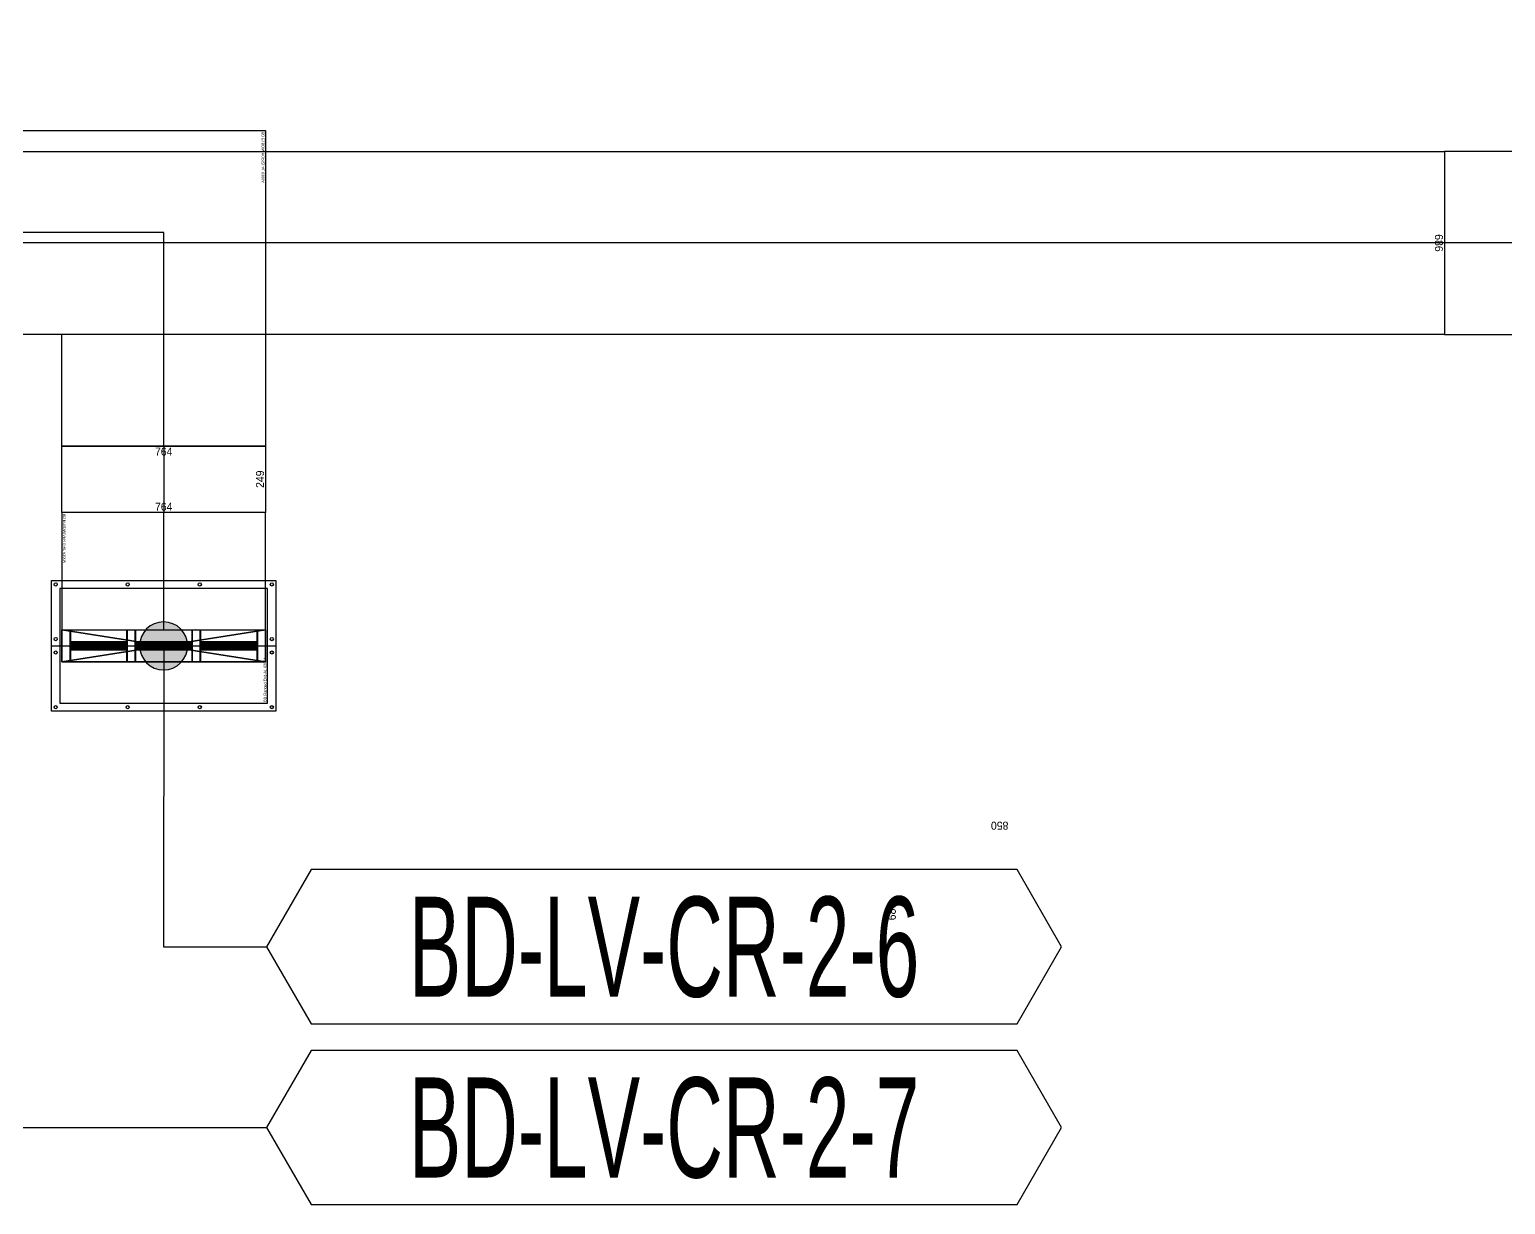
# Model space of a CAD drawing. Header units: millimetres. Extents: x 28486 to 374549, y -351975 to 868946.
# Drawn here: x 305897 to 311429, y 744061 to 748465 of the extents above; entities that cross this region are included whole.
import ezdxf
from ezdxf.enums import TextEntityAlignment as Align

# ---------------------------------------------------------------- set-up
doc = ezdxf.new("R2010")
doc.units = ezdxf.units.MM
doc.header["$LTSCALE"] = 150
doc.layers.get('Defpoints').update_dxf_attribs({"color": 150})
for name, color, linetype in [('-----27 Bus Duct_LV_380-220V_LOAD BANK', 7, 'Continuous'), ('-----27 Bus Duct_LV_380-220V_UT B', 71, 'Continuous'), ('-----29 주기', 1, 'Continuous'), ('-----30 Text', 2, 'Continuous'), ('-----99 Cable Schedule', 2, 'Continuous')]:
    doc.layers.add(name, color=color, linetype=linetype)
doc.styles.add('ELEC', font='')
doc.styles.get("Standard").update_dxf_attribs({"font": ''})
doc.styles.get('ELEC').set_extended_font_data('Dotum')
doc.styles.get('Standard').set_extended_font_data('Dotum')
doc.dimstyles.new('전기통신참고용-치수', dxfattribs={"dimscale": 15, "dimtxt": 2, "dimasz": 0, "dimexe": 0, "dimexo": 0, "dimgap": 0.4, "dimtad": 4, "dimdec": 0, "dimzin": 0, "dimdsep": 46, "dimtxsty": 'Standard', "dimblk": 'NONE', "dimcen": 0, "dimse1": 1, "dimse2": 1, "dimsd1": 1, "dimsd2": 1, "dimclrd": 8, "dimclre": 8, "dimclrt": 8, "dimadec": 0, "dimazin": 0, "dimtfac": 1, "dimtdec": 0, "dimtix": 1, "dimtmove": 2, "dimatfit": 0, "dimldrblk": 'NONE', "dimfxl": 2, "dimtolj": 1, "dimtzin": 0, "dimarcsym": 0})

# ---------------------------------------------------------------- blocks, each defined once
blk = doc.blocks.new('*U5')
at = {"color": 0}
blk.add_line((0, 420.5), (0, -420.5), dxfattribs=at)
at = {"color": 1}
for p, q in [((60, 382), (-60, -382)), ((-60, 382), (60, -382))]:
    blk.add_line(p, q, dxfattribs=at)
at = {"color": 0}
for points in [[(245, -420.5), (-245, -420.5), (-245, 420.5), (245, 420.5)], [(-215, -389.5), (215, -389.5), (215, 389.5), (-215, 389.5)]]:
    blk.add_lwpolyline(points, close=True, dxfattribs=at)
at = {"color": 1}
blk.add_lwpolyline([(60, -382), (-60, -382), (-60, 382), (60, 382)], close=True, dxfattribs=at)
for points in [[(-60, 136, -0.4142136), (-58, 138), (-17.2, 138, 0.4142136), (-16.2, 139), (-16.2, 349, 0.4142136), (-17.2, 350), (-58, 350, -0.4142136), (-60, 352), (-60, 382, -0.4142136), (-59, 381), (-59, 352, 0.4142136), (-58, 351), (58, 351, 0.4142136), (59, 352), (59, 381, -0.4142136), (60, 382), (60, 352, -0.4142136), (58, 350), (17.2, 350, 0.4142136), (16.2, 349), (16.2, 139, 0.4142136), (17.2, 138), (58, 138, -0.4142136), (60, 136), (60, 124, -0.4142136), (59, 125), (59, 136, 0.4142136), (58, 137), (-58, 137, 0.4142136), (-59, 136), (-59, 125, -0.4142136), (-60, 124), (-60, 124), (-60, 124), (-60, 124)], [(-15.2, 139), (-15.2, 349, -0.4142136), (-14.2, 350), (14.2, 350, -0.4142136), (15.2, 349), (15.2, 139, -0.4142136), (14.2, 138), (-14.2, 138, -0.4142136)], [(-14.2, 140), (-14.2, 348, -0.4142136), (-13.2, 349), (-8.85, 349, -0.4142136), (-7.85, 348), (-7.85, 140, -0.4142136), (-8.85, 139), (-13.2, 139, -0.4142136)], [(-6.85, 140), (-6.85, 348, -0.4142136), (-5.85, 349), (-1.5, 349, -0.4142136), (-0.5, 348), (-0.5, 140, -0.4142136), (-1.5, 139), (-5.85, 139, -0.4142136)], [(0.5, 140), (0.5, 348, -0.4142136), (1.5, 349), (5.85, 349, -0.4142136), (6.85, 348), (6.85, 140, -0.4142136), (5.85, 139), (1.5, 139, -0.4142136)], [(7.85, 140), (7.85, 348, -0.4142136), (8.85, 349), (13.2, 349, -0.4142136), (14.2, 348), (14.2, 140, -0.4142136), (13.2, 139), (8.85, 139, -0.4142136)], [(-60, -108, -0.4142136), (-58, -106), (-17.2, -106, 0.4142136), (-16.2, -105), (-16.2, 105, 0.4142136), (-17.2, 106), (-58, 106, -0.4142136), (-60, 108), (-60, 122, -0.4142136), (-59, 121), (-59, 108, 0.4142136), (-58, 107), (58, 107, 0.4142136), (59, 108), (59, 121, -0.4142136), (60, 122), (60, 108, -0.4142136), (58, 106), (17.2, 106, 0.4142136), (16.2, 105), (16.2, -105, 0.4142136), (17.2, -106), (58, -106, -0.4142136), (60, -108), (60, -121, -0.4142136), (59, -120), (59, -108, 0.4142136), (58, -107), (-58, -107, 0.4142136), (-59, -108), (-59, -120, -0.4142136), (-60, -121), (-60, -121), (-60, -121), (-60, -121)], [(-15.2, -105), (-15.2, 105, -0.4142136), (-14.2, 106), (14.2, 106, -0.4142136), (15.2, 105), (15.2, -105, -0.4142136), (14.2, -106), (-14.2, -106, -0.4142136)], [(-14.2, -104), (-14.2, 104, -0.4142136), (-13.2, 105), (-8.85, 105, -0.4142136), (-7.85, 104), (-7.85, -104, -0.4142136), (-8.85, -105), (-13.2, -105, -0.4142136)], [(-6.85, -104), (-6.85, 104, -0.4142136), (-5.85, 105), (-1.5, 105, -0.4142136), (-0.5, 104), (-0.5, -104, -0.4142136), (-1.5, -105), (-5.85, -105, -0.4142136)], [(0.5, -104), (0.5, 104, -0.4142136), (1.5, 105), (5.85, 105, -0.4142136), (6.85, 104), (6.85, -104, -0.4142136), (5.85, -105), (1.5, -105, -0.4142136)], [(7.85, -104), (7.85, 104, -0.4142136), (8.85, 105), (13.2, 105, -0.4142136), (14.2, 104), (14.2, -104, -0.4142136), (13.2, -105), (8.85, -105, -0.4142136)], [(-60, -352, -0.4142136), (-58, -350), (-17.2, -350, 0.4142136), (-16.2, -349), (-16.2, -139, 0.4142136), (-17.2, -138), (-58, -138, -0.4142136), (-60, -136), (-60, -123, -0.4142136), (-59, -124), (-59, -136, 0.4142136), (-58, -137), (58, -137, 0.4142136), (59, -136), (59, -124, -0.4142136), (60, -123), (60, -136, -0.4142136), (58, -138), (17.2, -138, 0.4142136), (16.2, -139), (16.2, -349, 0.4142136), (17.2, -350), (58, -350, -0.4142136), (60, -352), (60, -382, -0.4142136), (59, -381), (59, -352, 0.4142136), (58, -351), (-58, -351, 0.4142136), (-59, -352), (-59, -381, -0.4142136), (-60, -382), (-60, -382), (-60, -382), (-60, -382)], [(-15.2, -349), (-15.2, -139, -0.4142136), (-14.2, -138), (14.2, -138, -0.4142136), (15.2, -139), (15.2, -349, -0.4142136), (14.2, -350), (-14.2, -350, -0.4142136)], [(-14.2, -348), (-14.2, -140, -0.4142136), (-13.2, -139), (-8.85, -139, -0.4142136), (-7.85, -140), (-7.85, -348, -0.4142136), (-8.85, -349), (-13.2, -349, -0.4142136)], [(-6.85, -348), (-6.85, -140, -0.4142136), (-5.85, -139), (-1.5, -139, -0.4142136), (-0.5, -140), (-0.5, -348, -0.4142136), (-1.5, -349), (-5.85, -349, -0.4142136)], [(0.5, -348), (0.5, -140, -0.4142136), (1.5, -139), (5.85, -139, -0.4142136), (6.85, -140), (6.85, -348, -0.4142136), (5.85, -349), (1.5, -349, -0.4142136)], [(7.85, -348), (7.85, -140, -0.4142136), (8.85, -139), (13.2, -139, -0.4142136), (14.2, -140), (14.2, -348, -0.4142136), (13.2, -349), (8.85, -349, -0.4142136)]]:
    blk.add_lwpolyline(points, format="xyb", close=True, dxfattribs=at)
at = {"color": 0}
for centre in [(-230, 405), (-25, 405), (25, 405), (230, 405), (-230, 135), (230, 135), (-230, -135), (230, -135), (-230, -405), (-25, -405), (25, -405), (230, -405)]:
    blk.add_circle(centre, 6, dxfattribs=at)
at = {"color": 0, "style": 'ELEC'}
blk.add_text('BD Flanged End-AL 6300A', height=10, dxfattribs=at).set_placement((-210, -379.5), align=Align.MIDDLE_LEFT)
blk = doc.blocks.new('*U7')
at = {"color": 1}
for p, q in [((340, 382), (220, -382)), ((220, 382), (340, -382))]:
    blk.add_line(p, q, dxfattribs=at)
at = {"color": 0}
blk.add_lwpolyline([(-220, -382), (220, -382), (220, 382), (-220, 382)], close=True, dxfattribs=at)
blk.add_lwpolyline([(220, -382), (340, -382), (340, 382), (220, 382)], dxfattribs=at)
at = {"color": 1}
for points in [[(220, 136, -0.4142136), (222, 138), (262.8, 138, 0.4142136), (263.8, 139), (263.8, 349, 0.4142136), (262.8, 350), (222, 350, -0.4142136), (220, 352), (220, 382, -0.4142136), (221, 381), (221, 352, 0.4142136), (222, 351), (338, 351, 0.4142136), (339, 352), (339, 381, -0.4142136), (340, 382), (340, 352, -0.4142136), (338, 350), (297.2, 350, 0.4142136), (296.2, 349), (296.2, 139, 0.4142136), (297.2, 138), (338, 138, -0.4142136), (340, 136), (340, 124, -0.4142136), (339, 125), (339, 136, 0.4142136), (338, 137), (222, 137, 0.4142136), (221, 136), (221, 125, -0.4142136), (220, 124), (220, 124), (220, 124), (220, 124)], [(264.8, 139), (264.8, 349, -0.4142136), (265.8, 350), (294.2, 350, -0.4142136), (295.2, 349), (295.2, 139, -0.4142136), (294.2, 138), (265.8, 138, -0.4142136)], [(265.8, 140), (265.8, 348, -0.4142136), (266.8, 349), (271.15, 349, -0.4142136), (272.15, 348), (272.15, 140, -0.4142136), (271.15, 139), (266.8, 139, -0.4142136)], [(273.15, 140), (273.15, 348, -0.4142136), (274.15, 349), (278.5, 349, -0.4142136), (279.5, 348), (279.5, 140, -0.4142136), (278.5, 139), (274.15, 139, -0.4142136)], [(280.5, 140), (280.5, 348, -0.4142136), (281.5, 349), (285.85, 349, -0.4142136), (286.85, 348), (286.85, 140, -0.4142136), (285.85, 139), (281.5, 139, -0.4142136)], [(287.85, 140), (287.85, 348, -0.4142136), (288.85, 349), (293.2, 349, -0.4142136), (294.2, 348), (294.2, 140, -0.4142136), (293.2, 139), (288.85, 139, -0.4142136)], [(220, -108, -0.4142136), (222, -106), (262.8, -106, 0.4142136), (263.8, -105), (263.8, 105, 0.4142136), (262.8, 106), (222, 106, -0.4142136), (220, 108), (220, 122, -0.4142136), (221, 121), (221, 108, 0.4142136), (222, 107), (338, 107, 0.4142136), (339, 108), (339, 121, -0.4142136), (340, 122), (340, 108, -0.4142136), (338, 106), (297.2, 106, 0.4142136), (296.2, 105), (296.2, -105, 0.4142136), (297.2, -106), (338, -106, -0.4142136), (340, -108), (340, -121, -0.4142136), (339, -120), (339, -108, 0.4142136), (338, -107), (222, -107, 0.4142136), (221, -108), (221, -120, -0.4142136), (220, -121), (220, -121), (220, -121), (220, -121)], [(264.8, -105), (264.8, 105, -0.4142136), (265.8, 106), (294.2, 106, -0.4142136), (295.2, 105), (295.2, -105, -0.4142136), (294.2, -106), (265.8, -106, -0.4142136)], [(265.8, -104), (265.8, 104, -0.4142136), (266.8, 105), (271.15, 105, -0.4142136), (272.15, 104), (272.15, -104, -0.4142136), (271.15, -105), (266.8, -105, -0.4142136)], [(273.15, -104), (273.15, 104, -0.4142136), (274.15, 105), (278.5, 105, -0.4142136), (279.5, 104), (279.5, -104, -0.4142136), (278.5, -105), (274.15, -105, -0.4142136)], [(280.5, -104), (280.5, 104, -0.4142136), (281.5, 105), (285.85, 105, -0.4142136), (286.85, 104), (286.85, -104, -0.4142136), (285.85, -105), (281.5, -105, -0.4142136)], [(287.85, -104), (287.85, 104, -0.4142136), (288.85, 105), (293.2, 105, -0.4142136), (294.2, 104), (294.2, -104, -0.4142136), (293.2, -105), (288.85, -105, -0.4142136)], [(220, -352, -0.4142136), (222, -350), (262.8, -350, 0.4142136), (263.8, -349), (263.8, -139, 0.4142136), (262.8, -138), (222, -138, -0.4142136), (220, -136), (220, -123, -0.4142136), (221, -124), (221, -136, 0.4142136), (222, -137), (338, -137, 0.4142136), (339, -136), (339, -124, -0.4142136), (340, -123), (340, -136, -0.4142136), (338, -138), (297.2, -138, 0.4142136), (296.2, -139), (296.2, -349, 0.4142136), (297.2, -350), (338, -350, -0.4142136), (340, -352), (340, -382, -0.4142136), (339, -381), (339, -352, 0.4142136), (338, -351), (222, -351, 0.4142136), (221, -352), (221, -381, -0.4142136), (220, -382), (220, -382), (220, -382), (220, -382)], [(264.8, -349), (264.8, -139, -0.4142136), (265.8, -138), (294.2, -138, -0.4142136), (295.2, -139), (295.2, -349, -0.4142136), (294.2, -350), (265.8, -350, -0.4142136)], [(265.8, -348), (265.8, -140, -0.4142136), (266.8, -139), (271.15, -139, -0.4142136), (272.15, -140), (272.15, -348, -0.4142136), (271.15, -349), (266.8, -349, -0.4142136)], [(273.15, -348), (273.15, -140, -0.4142136), (274.15, -139), (278.5, -139, -0.4142136), (279.5, -140), (279.5, -348, -0.4142136), (278.5, -349), (274.15, -349, -0.4142136)], [(280.5, -348), (280.5, -140, -0.4142136), (281.5, -139), (285.85, -139, -0.4142136), (286.85, -140), (286.85, -348, -0.4142136), (285.85, -349), (281.5, -349, -0.4142136)], [(287.85, -348), (287.85, -140, -0.4142136), (288.85, -139), (293.2, -139, -0.4142136), (294.2, -140), (294.2, -348, -0.4142136), (293.2, -349), (288.85, -349, -0.4142136)]]:
    blk.add_lwpolyline(points, format="xyb", close=True, dxfattribs=at)
blk.add_lwpolyline([(220, 0), (-220, 0)], dxfattribs=at)
at = {"color": 0, "style": 'ELEC'}
blk.add_text('BD ELBOW(VERT)-AL 6300A', height=10, dxfattribs=at).set_placement((-215, -372), align=Align.MIDDLE_LEFT)
blk = doc.blocks.new('*U15')
at = {"color": 0}
blk.add_lwpolyline([(-382, -382), (800, -382), (800, 382), (382, 382), (382, 800), (-382, 800)], close=True, dxfattribs=at)
at = {"color": 1}
blk.add_lwpolyline([(800, 0), (0, 0), (0, 800)], dxfattribs=at)
at = {"color": 0, "style": 'ELEC'}
blk.add_text('BD ELBOW(HORIZ)-AL 6300A', height=10, dxfattribs=at).set_placement((-377, -372), align=Align.MIDDLE_LEFT)
blk = doc.blocks.new('*D780')
at = {"layer": 'Defpoints', "color": 0, "transparency": 16777216}
for p in [(0, 1472.1), (764, 1472.1), (764, 1472.1)]:
    blk.add_point(p, dxfattribs=at)
at = {"color": 0, "transparency": 16777216, "insert": (382, 1451.1), "char_height": 30, "attachment_point": 5}
blk.add_mtext('\\A1;{\\C0;764}', dxfattribs=at)
blk = doc.blocks.new('_None')
blk = doc.blocks.new('*D781')
at = {"layer": 'Defpoints', "color": 0, "transparency": 16777216}
for p in [(764, 1472.1), (764, 1472.1), (764, 1223.4)]:
    blk.add_point(p, dxfattribs=at)
at = {"color": 0, "transparency": 16777216, "insert": (743, 1347.8), "char_height": 30, "attachment_point": 5, "rotation": 90}
blk.add_mtext('\\A1;{\\C0;249}', dxfattribs=at)
blk = doc.blocks.new('*D782')
at = {"layer": 'Defpoints', "color": 0, "transparency": 16777216}
for p in [(0, 1223.4), (764, 1223.4), (764, 1223.4)]:
    blk.add_point(p, dxfattribs=at)
at = {"color": 0, "transparency": 16777216, "insert": (382, 1244.5), "char_height": 30, "attachment_point": 5}
blk.add_mtext('\\A1;{\\C0;764}', dxfattribs=at)
blk = doc.blocks.new('*D2078')
at = {"layer": 'Defpoints', "color": 0, "transparency": 16777216}
for p in [(0, 8011), (686, 8011), (686, 8011)]:
    blk.add_point(p, dxfattribs=at)
at = {"color": 0, "transparency": 16777216, "insert": (343, 7990), "char_height": 30, "attachment_point": 5}
blk.add_mtext('\\A1;{\\C0;686}', dxfattribs=at)
blk = doc.blocks.new('*D2079')
at = {"layer": 'Defpoints', "color": 0, "transparency": 16777216}
for p in [(0, 32405.5), (764, 32405.5), (764, 32405.5), (686, 8011), (686, 8011), (686, -17100)]:
    blk.add_point(p, dxfattribs=at)
at = {"color": 0, "transparency": 16777216, "insert": (382, 32384.5), "char_height": 30, "attachment_point": 5}
blk.add_mtext('\\A1;{\\C0;764}', dxfattribs=at)
at = {"color": 0, "transparency": 16777216, "insert": (665, -4544.5), "char_height": 30, "attachment_point": 5, "rotation": 90}
blk.add_mtext('\\A1;{\\C0;25111}', dxfattribs=at)
blk = doc.blocks.new('*D2080')
at = {"layer": 'Defpoints', "color": 0, "transparency": 16777216}
for p in [(764, 32405.5), (764, 32405.5), (764, 7254.7), (0, -17100), (686, -17100), (686, -17100)]:
    blk.add_point(p, dxfattribs=at)
at = {"color": 0, "transparency": 16777216, "insert": (743, 19830.1), "char_height": 30, "attachment_point": 5, "rotation": 90}
blk.add_mtext('\\A1;{\\C0;25151}', dxfattribs=at)
at = {"color": 0, "transparency": 16777216, "insert": (343, -17079), "char_height": 30, "attachment_point": 5}
blk.add_mtext('\\A1;{\\C0;686}', dxfattribs=at)
blk = doc.blocks.new('A$C9a0ab699')
h = blk.add_hatch(color=0)
edge = h.paths.add_edge_path()
edge.add_arc((0, 0), 64, 720, 1080, ccw=False)
at = {"color": 0}
blk.add_circle((0, 0), 64, dxfattribs=at)
blk = doc.blocks.new('*D2103')
at = {"layer": 'Defpoints', "color": 0, "transparency": 16777216}
for p in [(764, 12515.7), (764, 12515.7), (764, 5015.8), (764, 4012.8), (764, 4012.8), (764, -1420.2), (0, -26078), (686, -26078), (686, -26078)]:
    blk.add_point(p, dxfattribs=at)
at = {"color": 0, "transparency": 16777216, "char_height": 30, "attachment_point": 5, "rotation": 90}
for s, insert in [('\\A1;{\\C0;7500}', (743, 8765.7)), ('\\A1;{\\C0;5433}', (743, 1296.3))]:
    blk.add_mtext(s, dxfattribs=dict(at, insert=insert))
at = {"color": 0, "transparency": 16777216, "insert": (343, -26099), "char_height": 30, "attachment_point": 5}
blk.add_mtext('\\A1;{\\C0;686}', dxfattribs=at)
blk = doc.blocks.new('*D2104')
at = {"layer": 'Defpoints', "color": 0, "transparency": 16777216}
for p in [(0, 5015.8), (764, 5015.8), (764, 5015.8), (0, -1420.2), (764, -1420.2), (764, -1420.2), (686, -26078), (686, -26078), (686, -26928)]:
    blk.add_point(p, dxfattribs=at)
at = {"color": 0, "transparency": 16777216, "char_height": 30, "attachment_point": 5}
for insert in [(382, 5036.8), (382, -1399.1)]:
    blk.add_mtext('\\A1;{\\C0;764}', dxfattribs=dict(at, insert=insert))
at = {"color": 0, "transparency": 16777216, "insert": (665, -26503), "char_height": 30, "attachment_point": 5, "rotation": 90}
blk.add_mtext('\\A1;{\\C0;850}', dxfattribs=at)
blk = doc.blocks.new('*U74')
at = {"color": 0}
blk.add_lwpolyline([(-343, -343), (800, -343), (800, 343), (343, 343), (343, 800), (-343, 800)], close=True, dxfattribs=at)
at = {"color": 1}
blk.add_lwpolyline([(800, 0), (0, 0), (0, 800)], dxfattribs=at)
at = {"color": 0, "style": 'ELEC'}
blk.add_text('BD ELBOW(HORIZ)-AL 5000A', height=10, dxfattribs=at).set_placement((-338, -333), align=Align.MIDDLE_LEFT)
blk = doc.blocks.new('*U779')
at = {"color": 1}
blk.add_line((382, 1472.1), (382, 1223.4), dxfattribs=at)
at = {"color": 0}
blk.add_lwpolyline([(764, 1223.4), (0, 1223.4), (0, 1472.1), (764, 1472.1)], close=True, dxfattribs=at)
for base, p1, p2, override, picture, middle in [((764, 1472.1), (0, 1472.1), (764, 1472.1), {"dimtxsty": 'Standard', "dimclrd": 0, "dimclre": 0, "dimclrt": 0}, '*D780', (382, 1451.1)), ((764, 1223.4), (0, 1223.4), (764, 1223.4), {"dimtad": 1, "dimtxsty": 'Standard', "dimclrd": 0, "dimclre": 0, "dimclrt": 0}, '*D782', (382, 1244.5))]:
    dim = blk.add_linear_dim(base=base, p1=p1, p2=p2, text='{\\C0;<>}', dimstyle='전기통신참고용-치수', override=override, dxfattribs=at)
    dim.commit()
    dim.dimension.update_dxf_attribs({"geometry": picture, "text_midpoint": middle})
dim = blk.add_linear_dim(base=(764, 1472.1), p1=(764, 1223.4), p2=(764, 1472.1), angle=90, text='{\\C0;<>}', dimstyle='전기통신참고용-치수', override={"dimtad": 1, "dimtxsty": 'Standard', "dimclrd": 0, "dimclre": 0, "dimclrt": 0}, dxfattribs=at)
dim.commit()
dim.dimension.update_dxf_attribs({"geometry": '*D781', "text_midpoint": (743, 1347.8)})
blk = doc.blocks.new('*U2077')
at = {"color": 1}
blk.add_line((343, 8011), (343, -17100), dxfattribs=at)
at = {"color": 0}
blk.add_lwpolyline([(686, -17100), (0, -17100), (0, 8011), (686, 8011)], close=True, dxfattribs=at)
dim = blk.add_linear_dim(base=(686, 8011), p1=(686, -17100), p2=(686, 8011), angle=90, text='{\\C0;<>}', dimstyle='전기통신참고용-치수', override={"dimtad": 1, "dimtxsty": 'Standard', "dimclrd": 0, "dimclre": 0, "dimclrt": 0}, dxfattribs=at)
dim.commit()
dim.dimension.update_dxf_attribs({"geometry": '*D2079', "text_midpoint": (665, -4544.5)})
for base, p1, p2, override, picture, middle in [((686, -17100), (0, -17100), (686, -17100), {"dimtad": 1, "dimtxsty": 'Standard', "dimclrd": 0, "dimclre": 0, "dimclrt": 0}, '*D2080', (343, -17079)), ((686, 8011), (0, 8011), (686, 8011), {"dimtxsty": 'Standard', "dimclrd": 0, "dimclre": 0, "dimclrt": 0}, '*D2078', (343, 7990))]:
    dim = blk.add_linear_dim(base=base, p1=p1, p2=p2, text='{\\C0;<>}', dimstyle='전기통신참고용-치수', override=override, dxfattribs=at)
    dim.commit()
    dim.dimension.update_dxf_attribs({"geometry": picture, "text_midpoint": middle})
blk = doc.blocks.new('*U2101')
at = {"color": 0}
for base, p1, p2, middle in [((764, 12515.7), (764, 5015.8), (764, 12515.7), (743, 8765.7)), ((764, 4012.8), (764, -1420.2), (764, 4012.8), (743, 1296.3))]:
    dim = blk.add_linear_dim(base=base, p1=p1, p2=p2, angle=90, text='{\\C0;<>}', dimstyle='전기통신참고용-치수', override={"dimtad": 1, "dimtxsty": 'Standard', "dimclrd": 0, "dimclre": 0, "dimclrt": 0}, dxfattribs=at)
    dim.commit()
    dim.dimension.update_dxf_attribs({"geometry": '*D2103', "text_midpoint": middle})
for base, p1, p2, middle in [((764, 5015.8), (0, 5015.8), (764, 5015.8), (382, 5036.8)), ((764, -1420.2), (0, -1420.2), (764, -1420.2), (382, -1399.1))]:
    dim = blk.add_linear_dim(base=base, p1=p1, p2=p2, text='{\\C0;<>}', dimstyle='전기통신참고용-치수', override={"dimtad": 1, "dimtxsty": 'Standard', "dimclrd": 0, "dimclre": 0, "dimclrt": 0}, dxfattribs=at)
    dim.commit()
    dim.dimension.update_dxf_attribs({"geometry": '*D2104', "text_midpoint": middle})

msp = doc.modelspace()

# ---------------------------------------------------------------- linework, layer by layer
at = {"layer": '-----29 주기', "elevation": 0}
for points in [[(306952.2, 745316.2), (306785.5, 745027.4), (306952.2, 744738.7), (309598, 744738.7), (309764.7, 745027.4), (309598, 745316.2)], [(306952.2, 744638.7), (306785.5, 744349.9), (306952.2, 744061.2), (309598, 744061.2), (309764.7, 744349.9), (309598, 744638.7)]]:
    msp.add_lwpolyline(points, close=True, dxfattribs=at)
at = {"layer": '-----99 Cable Schedule', "color": 1, "elevation": 0}
for points in [[(305600.8, 746155.4), (305600.3, 744349.9), (306785.5, 744349.9)], [(306400, 746155), (306399.5, 745027.4), (306785.5, 745027.4)]]:
    msp.add_lwpolyline(points, dxfattribs=at)

# ---------------------------------------------------------------- block references
at = {"layer": '-----27 Bus Duct_LV_380-220V_LOAD BANK', "xscale": -1, "rotation": 90}
msp.add_blockref('*U15', (306400, 747703.7), dxfattribs=at)
at = {"layer": '-----27 Bus Duct_LV_380-220V_LOAD BANK'}
msp.add_blockref('*U779', (306018, 745431.6), dxfattribs=at)
for name, p, rotation in [('*U7', (306400, 746435), 270), ('*U5', (306400, 746155), 89.99999999999999), ('*U2101', (283029.8, 744816), 90)]:
    msp.add_blockref(name, p, dxfattribs=dict(at, rotation=rotation))
at = {"layer": '-----27 Bus Duct_LV_380-220V_UT B'}
for name, p, rotation in [('*U74', (312000, 747664.7), 90), ('*U2077', (303189, 748007.7), 270)]:
    msp.add_blockref(name, p, dxfattribs=dict(at, rotation=rotation))
at = {"layer": '-----99 Cable Schedule', "color": 1, "xscale": -1.40625, "yscale": 1.40625, "zscale": 1.40625, "rotation": 90}
msp.add_blockref('A$C9a0ab699', (306399.5, 746154.6, 0), dxfattribs=at)

# ---------------------------------------------------------------- texts
at = {"layer": '-----30 Text', "linetype": 'Continuous', "style": 'ELEC', "width": 0.6}
for s, p in [('BD-LV-CR-2-6', (308275.1, 745027.4)), ('BD-LV-CR-2-7', (308275.1, 744349.9))]:
    msp.add_text(s, height=375, dxfattribs=at).set_placement(p, align=Align.MIDDLE)

doc.saveas('drawing.dxf')
